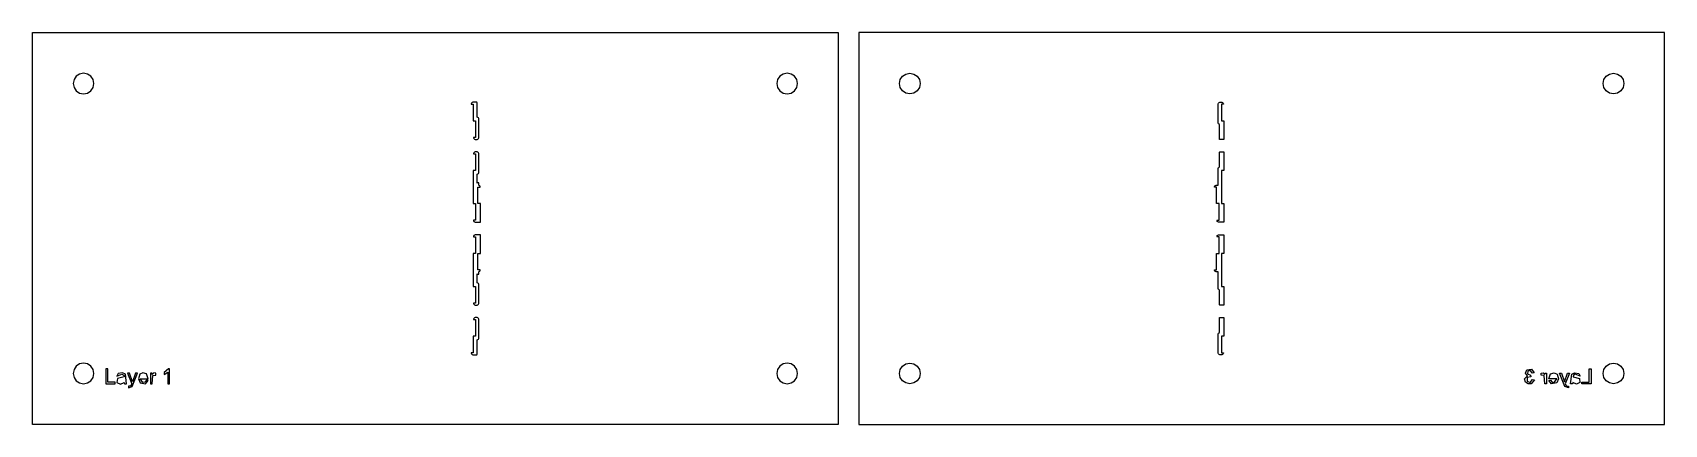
# Model space of a CAD drawing. Header units: metres. Extents: x 223 to 617, y 503 to 597.
import ezdxf

# ---------------------------------------------------------------- set-up
doc = ezdxf.new("R2010")
doc.units = ezdxf.units.M

msp = doc.modelspace()

# ---------------------------------------------------------------- linework, layer by layer
for points in [[(417.31, 502.69), (222.69, 502.69), (222.69, 597.31), (417.31, 597.31), (417.31, 502.69)], [(422.31, 502.69), (616.92, 502.69), (616.92, 597.31), (422.31, 597.31), (422.31, 502.69)], [(237.5, 585), (237.31, 585.96), (236.77, 586.77), (235.96, 587.31), (235, 587.5), (234.04, 587.31), (233.23, 586.77), (232.69, 585.96), (232.5, 585), (232.69, 584.04), (233.23, 583.23), (234.04, 582.69), (235, 582.5), (235.96, 582.69), (236.77, 583.23), (237.31, 584.04), (237.5, 585)], [(407.5, 585), (407.31, 585.96), (406.77, 586.77), (405.96, 587.31), (405, 587.5), (404.04, 587.31), (403.23, 586.77), (402.69, 585.96), (402.5, 585), (402.69, 584.04), (403.23, 583.23), (404.04, 582.69), (405, 582.5), (405.96, 582.69), (406.77, 583.23), (407.31, 584.04), (407.5, 585)], [(432.12, 585), (432.31, 585.96), (432.85, 586.77), (433.66, 587.31), (434.62, 587.5), (435.57, 587.31), (436.38, 586.77), (436.93, 585.96), (437.12, 585), (436.93, 584.04), (436.38, 583.23), (435.57, 582.69), (434.62, 582.5), (433.66, 582.69), (432.85, 583.23), (432.31, 584.04), (432.12, 585)], [(602.12, 585), (602.31, 585.96), (602.85, 586.77), (603.66, 587.31), (604.62, 587.5), (605.57, 587.31), (606.38, 586.77), (606.93, 585.96), (607.12, 585), (606.93, 584.04), (606.38, 583.23), (605.57, 582.69), (604.62, 582.5), (603.66, 582.69), (602.85, 583.23), (602.31, 584.04), (602.12, 585)], [(330.5, 576.59), (330.42, 576.71), (330.13, 576.9), (330.13, 580), (330.06, 580.38), (329.98, 580.5), (329.14, 580.5), (329.04, 580.49), (329.04, 580.49), (328.86, 580.41), (328.86, 580.41), (328.72, 580.28), (328.72, 580.28), (328.64, 580.1), (328.64, 580.1), (328.64, 580), (329.13, 580), (329.13, 576), (329.71, 576), (329.71, 572), (329.21, 572), (329.22, 571.9), (329.22, 571.9), (329.3, 571.72), (329.3, 571.72), (329.43, 571.59), (329.43, 571.59), (329.61, 571.51), (329.61, 571.51), (329.71, 571.5), (330, 571.5), (330.1, 571.51), (330.1, 571.51), (330.28, 571.59), (330.28, 571.59), (330.41, 571.72), (330.41, 571.72), (330.49, 571.9), (330.49, 571.9), (330.5, 572), (330.5, 576.59)], [(509.48, 571.53), (509.48, 575.1), (509.2, 575.29), (509.12, 575.41), (509.12, 580), (509.13, 580.1), (509.13, 580.1), (509.2, 580.28), (509.2, 580.28), (509.34, 580.41), (509.34, 580.41), (509.52, 580.49), (509.52, 580.49), (509.62, 580.5), (509.9, 580.5), (510, 580.49), (510, 580.49), (510.18, 580.41), (510.18, 580.41), (510.32, 580.28), (510.32, 580.28), (510.39, 580.1), (510.39, 580.1), (510.4, 580), (509.9, 580), (509.9, 576), (510.48, 576), (510.48, 572), (510.48, 571.5), (510.48, 571.5), (510.48, 571.5), (509.62, 571.5), (509.52, 571.51), (509.52, 571.51), (509.48, 571.53)], [(330.5, 561), (330.29, 561), (330.13, 560.97), (330.13, 563.1), (330.42, 563.29), (330.5, 563.41), (330.5, 568), (330.49, 568.1), (330.49, 568.1), (330.41, 568.28), (330.41, 568.28), (330.28, 568.41), (330.28, 568.41), (330.1, 568.49), (330.1, 568.49), (330, 568.5), (329.71, 568.5), (329.61, 568.49), (329.61, 568.49), (329.43, 568.41), (329.43, 568.41), (329.3, 568.28), (329.3, 568.28), (329.22, 568.1), (329.22, 568.1), (329.21, 568), (329.71, 568), (329.71, 564), (329.13, 564), (329.13, 560), (329.13, 556), (329.71, 556), (329.71, 552), (329.21, 552), (329.22, 551.9), (329.22, 551.9), (329.3, 551.72), (329.3, 551.72), (329.43, 551.59), (329.43, 551.59), (329.61, 551.51), (329.61, 551.51), (329.71, 551.5), (330.86, 551.5), (330.87, 551.5), (330.87, 551.5), (330.87, 552), (330.87, 556), (330.29, 556), (330.29, 560), (330.79, 560), (330.78, 560.1), (330.78, 560.1), (330.7, 560.28), (330.7, 560.28), (330.57, 560.41), (330.57, 560.41), (330.5, 560.44), (330.5, 560.44), (330.5, 560.44), (330.5, 560.44), (330.5, 561)], [(509.12, 564.59), (509.2, 564.71), (509.48, 564.9), (509.48, 568.47), (509.52, 568.49), (509.52, 568.49), (509.62, 568.5), (510.48, 568.5), (510.48, 568.5), (510.48, 568.5), (510.48, 568), (510.48, 564), (509.9, 564), (509.9, 560), (509.9, 556), (510.48, 556), (510.48, 552), (510.48, 551.5), (510.48, 551.5), (510.48, 551.5), (509.33, 551.5), (509.23, 551.51), (509.23, 551.51), (509.05, 551.59), (509.05, 551.59), (508.91, 551.72), (508.91, 551.72), (508.84, 551.9), (508.84, 551.9), (508.83, 552), (509.33, 552), (509.33, 556), (508.75, 556), (508.75, 560), (508.25, 560), (508.26, 560.1), (508.26, 560.1), (508.33, 560.28), (508.34, 560.28), (508.47, 560.41), (508.47, 560.41), (508.65, 560.49), (508.65, 560.49), (508.75, 560.5), (509.12, 560.5), (509.12, 560.5), (509.12, 560.5), (509.12, 560.5), (509.12, 560.5), (509.12, 564.59)], [(330.5, 536.59), (330.42, 536.71), (330.13, 536.9), (330.13, 539.03), (330.29, 539), (330.5, 539), (330.5, 539.56), (330.5, 539.56), (330.5, 539.56), (330.5, 539.56), (330.57, 539.59), (330.57, 539.59), (330.7, 539.72), (330.7, 539.72), (330.78, 539.9), (330.78, 539.9), (330.79, 540), (330.29, 540), (330.29, 544), (330.87, 544), (330.87, 548), (330.87, 548.5), (330.87, 548.5), (330.86, 548.5), (329.71, 548.5), (329.61, 548.49), (329.61, 548.49), (329.43, 548.41), (329.43, 548.41), (329.3, 548.28), (329.3, 548.28), (329.22, 548.1), (329.22, 548.1), (329.21, 548), (329.71, 548), (329.71, 544), (329.13, 544), (329.13, 540), (329.13, 536), (329.71, 536), (329.71, 532), (329.21, 532), (329.22, 531.9), (329.22, 531.9), (329.3, 531.72), (329.3, 531.72), (329.43, 531.59), (329.43, 531.59), (329.61, 531.51), (329.61, 531.51), (329.71, 531.5), (330, 531.5), (330.1, 531.51), (330.1, 531.51), (330.28, 531.59), (330.28, 531.59), (330.41, 531.72), (330.41, 531.72), (330.49, 531.9), (330.49, 531.9), (330.5, 532), (330.5, 536.59)], [(509.48, 531.53), (509.48, 535.1), (509.2, 535.29), (509.12, 535.41), (509.12, 539.5), (509.12, 539.5), (509.12, 539.5), (509.12, 539.5), (509.11, 539.5), (508.75, 539.5), (508.65, 539.51), (508.65, 539.51), (508.47, 539.59), (508.47, 539.59), (508.34, 539.72), (508.33, 539.72), (508.26, 539.9), (508.26, 539.9), (508.25, 540), (508.75, 540), (508.75, 544), (509.33, 544), (509.33, 548), (508.83, 548), (508.84, 548.1), (508.84, 548.1), (508.91, 548.28), (508.91, 548.28), (509.05, 548.41), (509.05, 548.41), (509.23, 548.49), (509.23, 548.49), (509.33, 548.5), (510.48, 548.5), (510.48, 548.5), (510.48, 548.5), (510.48, 548), (510.48, 544), (509.9, 544), (509.9, 540), (509.9, 536), (510.48, 536), (510.48, 532), (510.48, 531.5), (510.48, 531.5), (510.48, 531.5), (509.62, 531.5), (509.52, 531.51), (509.52, 531.51), (509.48, 531.53)], [(329.98, 519.5), (330.06, 519.62), (330.13, 520), (330.13, 523.1), (330.42, 523.29), (330.5, 523.41), (330.5, 528), (330.49, 528.1), (330.49, 528.1), (330.41, 528.28), (330.41, 528.28), (330.28, 528.41), (330.28, 528.41), (330.1, 528.49), (330.1, 528.49), (330, 528.5), (329.71, 528.5), (329.61, 528.49), (329.61, 528.49), (329.43, 528.41), (329.43, 528.41), (329.3, 528.28), (329.3, 528.28), (329.22, 528.1), (329.22, 528.1), (329.21, 528), (329.71, 528), (329.71, 524), (329.13, 524), (329.13, 520), (328.64, 520), (328.64, 519.9), (328.64, 519.9), (328.72, 519.72), (328.72, 519.72), (328.86, 519.59), (328.86, 519.59), (329.04, 519.51), (329.04, 519.51), (329.14, 519.5), (329.98, 519.5)], [(509.12, 524.59), (509.2, 524.71), (509.48, 524.9), (509.48, 528.47), (509.52, 528.49), (509.52, 528.49), (509.62, 528.5), (510.48, 528.5), (510.48, 528.5), (510.48, 528.5), (510.48, 528), (510.48, 524), (509.9, 524), (509.9, 520), (510.4, 520), (510.39, 519.9), (510.39, 519.9), (510.32, 519.72), (510.32, 519.72), (510.18, 519.59), (510.18, 519.59), (510, 519.51), (510, 519.51), (509.9, 519.5), (509.62, 519.5), (509.52, 519.51), (509.52, 519.51), (509.34, 519.59), (509.34, 519.59), (509.2, 519.72), (509.2, 519.72), (509.13, 519.9), (509.13, 519.9), (509.12, 520), (509.12, 524.59)], [(237.5, 515), (237.31, 515.96), (236.77, 516.77), (235.96, 517.31), (235, 517.5), (234.04, 517.31), (233.23, 516.77), (232.69, 515.96), (232.5, 515), (232.69, 514.04), (233.23, 513.23), (234.04, 512.69), (235, 512.5), (235.96, 512.69), (236.77, 513.23), (237.31, 514.04), (237.5, 515)], [(407.5, 515), (407.31, 515.96), (406.77, 516.77), (405.96, 517.31), (405, 517.5), (404.04, 517.31), (403.23, 516.77), (402.69, 515.96), (402.5, 515), (402.69, 514.04), (403.23, 513.23), (404.04, 512.69), (405, 512.5), (405.96, 512.69), (406.77, 513.23), (407.31, 514.04), (407.5, 515)], [(432.12, 515), (432.31, 515.96), (432.85, 516.77), (433.66, 517.31), (434.62, 517.5), (435.57, 517.31), (436.38, 516.77), (436.93, 515.96), (437.12, 515), (436.93, 514.04), (436.38, 513.23), (435.57, 512.69), (434.62, 512.5), (433.66, 512.69), (432.85, 513.23), (432.31, 514.04), (432.12, 515)], [(602.12, 515), (602.31, 515.96), (602.85, 516.77), (603.66, 517.31), (604.62, 517.5), (605.57, 517.31), (606.38, 516.77), (606.93, 515.96), (607.12, 515), (606.93, 514.04), (606.38, 513.23), (605.57, 512.69), (604.62, 512.5), (603.66, 512.69), (602.85, 513.23), (602.31, 514.04), (602.12, 515)], [(240.37, 512.5), (242.6, 512.5), (242.6, 512.92), (240.84, 512.92), (240.84, 516.08), (240.37, 516.08), (240.37, 512.5)], [(244.8, 512.82), (244.89, 512.5), (245.35, 512.5), (245.09, 514.83), (244.39, 515.14), (243.39, 514.95), (243.04, 514.35), (244.27, 514.78), (244.69, 514.59), (244.77, 514.15), (243.22, 513.74), (243.07, 512.79), (243.9, 512.44), (244.8, 512.82)], [(245.87, 511.5), (246.76, 511.83), (248.02, 515.09), (247.58, 515.09), (246.84, 512.99), (246.12, 515.09), (245.64, 515.09), (246.63, 512.5), (246.34, 511.95), (245.82, 511.91), (245.87, 511.5)], [(250.17, 513.34), (249.82, 512.88), (249.3, 512.82), (248.7, 513.68), (250.63, 513.68), (250.24, 514.86), (249.35, 515.15), (248.58, 514.79), (248.25, 513.65), (248.65, 512.72), (249.96, 512.52), (250.62, 513.28), (250.17, 513.34)], [(251.17, 512.5), (251.61, 512.5), (251.71, 514.46), (252.42, 514.6), (252.48, 515.06), (251.95, 515.12), (251.56, 514.7), (251.56, 515.09), (251.17, 515.09), (251.17, 512.5)], [(255.76, 512.5), (255.76, 516.09), (255.48, 516.09), (254.44, 515.2), (254.44, 514.77), (255.32, 515.3), (255.32, 512.5), (255.76, 512.5)], [(585.51, 513.44), (584.72, 512.48), (583.98, 512.49), (583.38, 512.9), (583.17, 513.69), (583.83, 514.44), (583.35, 515.07), (583.71, 515.88), (584.85, 516.01), (585.47, 515.17), (585.03, 515.09), (584.52, 515.72), (583.93, 515.54), (583.85, 514.91), (584.59, 514.58), (584.64, 514.19), (583.79, 514.01), (583.77, 513.1), (584.52, 512.81), (585.07, 513.5), (585.51, 513.44)], [(588.45, 512.5), (588.01, 512.5), (587.9, 514.46), (587.19, 514.6), (587.13, 515.06), (587.67, 515.12), (588.05, 514.7), (588.05, 515.09), (588.45, 515.09), (588.45, 512.5)], [(589.45, 513.34), (589.79, 512.88), (590.32, 512.82), (590.92, 513.68), (588.98, 513.68), (589.38, 514.86), (590.27, 515.15), (591.03, 514.79), (591.37, 513.65), (590.97, 512.72), (589.65, 512.52), (589, 513.28), (589.45, 513.34)], [(593.74, 511.5), (592.85, 511.83), (591.6, 515.09), (592.04, 515.09), (592.77, 512.99), (593.5, 515.09), (593.97, 515.09), (592.99, 512.5), (593.27, 511.95), (593.79, 511.91), (593.74, 511.5)], [(594.81, 512.82), (594.73, 512.5), (594.27, 512.5), (594.53, 514.83), (595.22, 515.14), (596.22, 514.95), (596.58, 514.35), (595.35, 514.78), (594.93, 514.59), (594.85, 514.15), (596.39, 513.74), (596.54, 512.79), (595.72, 512.44), (594.81, 512.82)], [(599.25, 512.5), (597.01, 512.5), (597.01, 512.92), (598.78, 512.92), (598.78, 516.08), (599.25, 516.08), (599.25, 512.5)]]:
    msp.add_lwpolyline(points)

doc.saveas('drawing.dxf')
